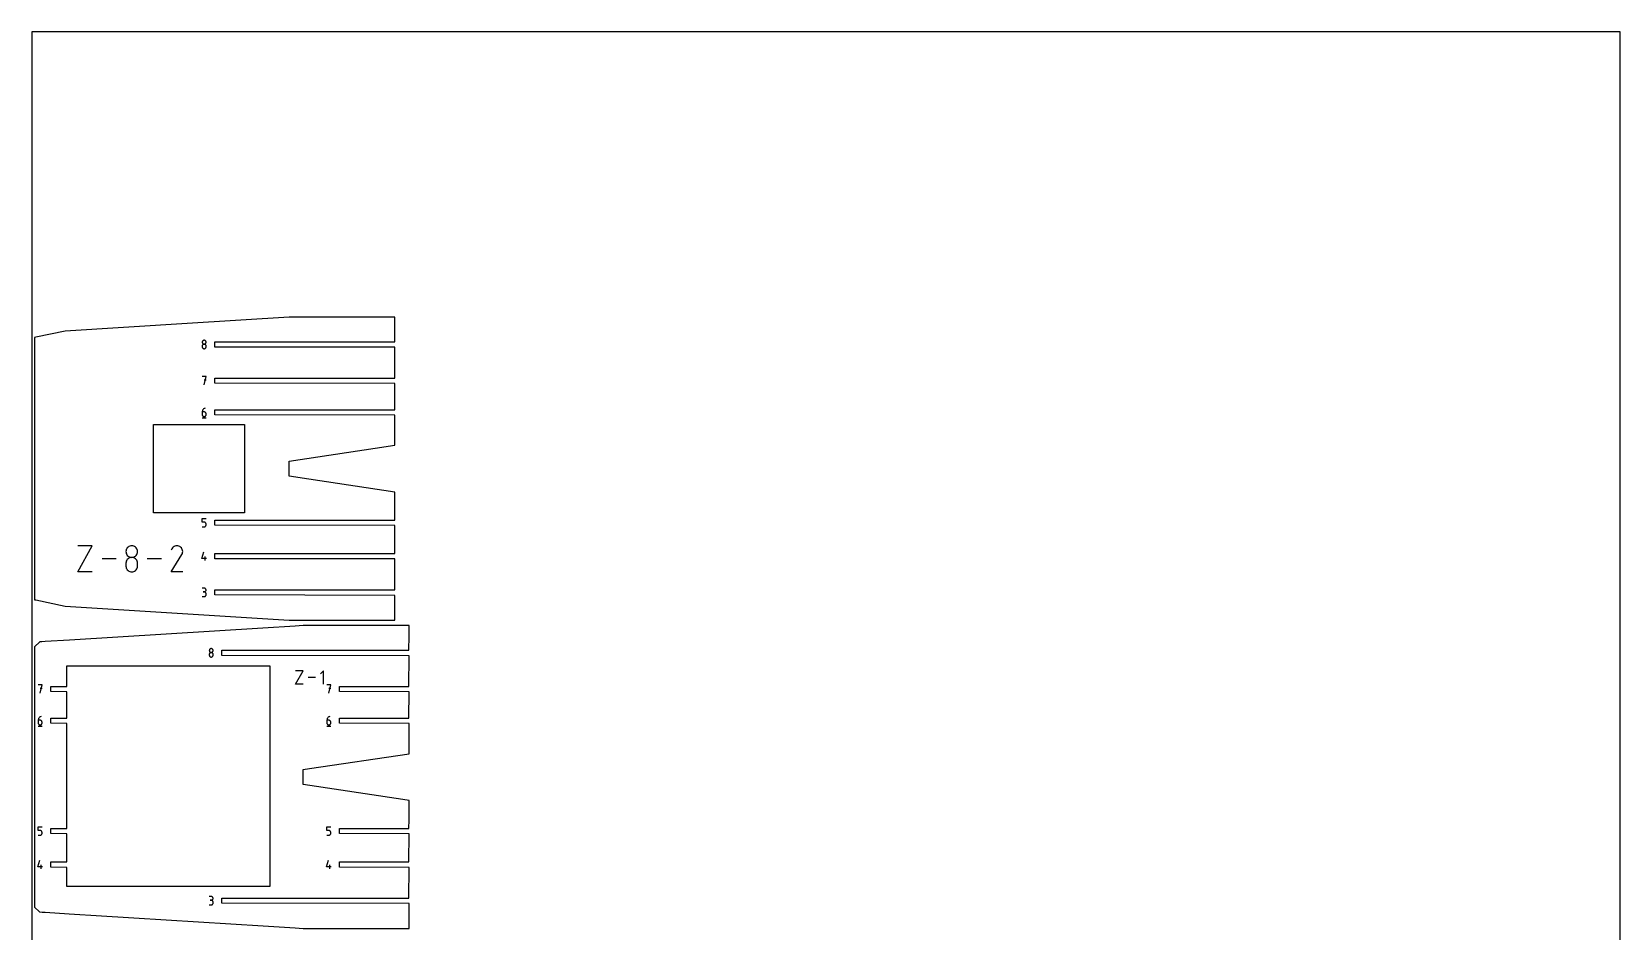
# Model space of a CAD drawing. Extents: x 0 to 900, y 0 to 1000.
# Drawn here: x 0 to 900, y 491 to 1000 of the extents above; entities that cross this region are included whole.
import ezdxf

# ---------------------------------------------------------------- set-up
doc = ezdxf.new("R2010")
doc.units = 0

msp = doc.modelspace()

# ---------------------------------------------------------------- linework, layer by layer
at = {"layer": 'annotation', "color": 1}
for p, q in [((96.631879, 824.404557), (96.61468, 824.213698)), ((96.61468, 824.213698), (96.61468, 824.213698)), ((96.61468, 824.213698), (96.631889, 824.021942)), ((96.631879, 822.27086), (96.61468, 822.079194)), ((96.61468, 822.079194), (96.61468, 821.548202)), ((96.61468, 821.548202), (96.61468, 821.548202)), ((96.61468, 821.548202), (96.631889, 821.356549)), ((96.681457, 824.584385), (96.631879, 824.404557)), ((96.681457, 822.451315), (96.631879, 822.27086)), ((96.631889, 824.021942), (96.681492, 823.841416)), ((96.631889, 821.356549), (96.681492, 821.1763)), ((96.760383, 824.75013), (96.681457, 824.584385)), ((96.760383, 822.617533), (96.681457, 822.451315)), ((96.681492, 823.841416), (96.76045, 823.675147)), ((96.681492, 821.1763), (96.76045, 821.010431)), ((96.865627, 824.898744), (96.760383, 824.75013)), ((96.865627, 822.766484), (96.760383, 822.617533)), ((96.76045, 823.675147), (96.865727, 823.526157)), ((96.76045, 821.010431), (96.865727, 820.861917)), ((96.99416, 825.027176), (96.865627, 824.898744)), ((96.99416, 822.895143), (96.865627, 822.766484)), ((96.865727, 823.526157), (96.994284, 823.397474)), ((96.865727, 820.861917), (96.994284, 820.733733)), ((97.142952, 825.132376), (96.99416, 825.027176)), ((97.142952, 823.000481), (96.99416, 822.895143)), ((96.994284, 823.397474), (97.143086, 823.292121)), ((96.994284, 820.733733), (97.143086, 820.628854)), ((97.308972, 825.211295), (97.142952, 825.132376)), ((97.308972, 823.07947), (97.142952, 823.000481)), ((97.143086, 823.292121), (97.309093, 823.213123)), ((97.143086, 820.628854), (97.309093, 820.550257)), ((97.48919, 825.260883), (97.308972, 825.211295)), ((97.48919, 823.129084), (97.308972, 823.07947)), ((97.309093, 823.213123), (97.48927, 823.163506)), ((97.309093, 820.550257), (97.48927, 820.500917)), ((97.680578, 825.27809), (97.48919, 825.260883)), ((97.680578, 823.146295), (97.48919, 823.129084)), ((97.48927, 823.163506), (97.680578, 823.146295)), ((97.48927, 820.500917), (97.680578, 820.483809)), ((97.871965, 825.260883), (97.680578, 825.27809)), ((97.680578, 825.27809), (97.680578, 825.27809)), ((97.680578, 823.146295), (97.871885, 823.163506)), ((97.871965, 823.129094), (97.680578, 823.146295)), ((97.680578, 823.146295), (97.680578, 823.146295)), ((97.680578, 823.146295), (97.680578, 823.146295)), ((97.680578, 820.483809), (97.871885, 820.500917)), ((97.680578, 820.483809), (97.680578, 820.483809)), ((97.871885, 823.163506), (98.052062, 823.213123)), ((97.871885, 820.500917), (98.052062, 820.550257)), ((98.052183, 825.211295), (97.871965, 825.260883)), ((98.052183, 823.079505), (97.871965, 823.129094)), ((98.052062, 823.213123), (98.218069, 823.292121)), ((98.052062, 820.550257), (98.218069, 820.628854)), ((98.218203, 825.132376), (98.052183, 825.211295)), ((98.218203, 823.000548), (98.052183, 823.079505)), ((98.218069, 823.292121), (98.366871, 823.397474)), ((98.218069, 820.628854), (98.366871, 820.733733)), ((98.366995, 825.027176), (98.218203, 825.132376)), ((98.366995, 822.895242), (98.218203, 823.000548)), ((98.366871, 823.397474), (98.495428, 823.526157)), ((98.366871, 820.733733), (98.495428, 820.861917)), ((98.495528, 824.898744), (98.366995, 825.027176)), ((98.495528, 822.766608), (98.366995, 822.895242)), ((98.495428, 823.526157), (98.600705, 823.675147)), ((98.495428, 820.861917), (98.600705, 821.010431)), ((98.600772, 824.75013), (98.495528, 824.898744)), ((98.600772, 822.617667), (98.495528, 822.766608)), ((98.600705, 823.675147), (98.679663, 823.841416)), ((98.600705, 821.010431), (98.679663, 821.1763)), ((98.679698, 824.584385), (98.600772, 824.75013)), ((98.679698, 822.451437), (98.600772, 822.617667)), ((98.679663, 823.841416), (98.729266, 824.021942)), ((98.679663, 821.1763), (98.729266, 821.356549)), ((98.729276, 824.404557), (98.679698, 824.584385)), ((98.729276, 822.270939), (98.679698, 822.451437)), ((98.729266, 824.021942), (98.746475, 824.213698)), ((98.729266, 821.356549), (98.746475, 821.548202)), ((98.746475, 824.213698), (98.729276, 824.404557)), ((98.746475, 822.079194), (98.729276, 822.270939)), ((98.746475, 824.213698), (98.746475, 824.213698)), ((98.746475, 821.548202), (98.746475, 822.079194)), ((98.746475, 822.079194), (98.746475, 822.079194)), ((98.747679, 804.776434), (96.613175, 804.776434)), ((97.680577, 799.976434), (98.747679, 804.776434)), ((98.747679, 802.63892), (97.680577, 802.63892)), ((96.638282, 785.028772), (96.61468, 784.70433)), ((96.61468, 784.70433), (96.61468, 783.108946)), ((97.680578, 784.70433), (96.61468, 784.70433)), ((96.61468, 783.108946), (96.61468, 783.108946)), ((96.61468, 783.108946), (96.631889, 782.9172)), ((96.70717, 785.340497), (96.638282, 785.028772)), ((96.818468, 785.63564), (96.70717, 785.340497)), ((96.969299, 785.910336), (96.818468, 785.63564)), ((97.156788, 786.160721), (96.969299, 785.910336)), ((97.378057, 786.382929), (97.156788, 786.160721)), ((97.63023, 786.573095), (97.378057, 786.382929)), ((97.910431, 786.727355), (97.63023, 786.573095)), ((97.872282, 784.687222), (97.680578, 784.70433)), ((98.052669, 784.637882), (97.872282, 784.687222)), ((98.215784, 786.841844), (97.910431, 786.727355)), ((98.218738, 784.559285), (98.052669, 784.637882)), ((98.215784, 786.841844), (98.215784, 786.841844)), ((98.36749, 784.454407), (98.218738, 784.559285)), ((98.495924, 784.326223), (98.36749, 784.454407)), ((98.60104, 784.177708), (98.495924, 784.326223)), ((98.679837, 784.011839), (98.60104, 784.177708)), ((98.729316, 783.83159), (98.679837, 784.011839)), ((98.746475, 783.639938), (98.729316, 783.83159)), ((98.729316, 782.9172), (98.746475, 783.108946)), ((98.746475, 783.108946), (98.746475, 783.639938)), ((98.746475, 783.639938), (98.746475, 783.639938)), ((96.48118, 781.441844), (98.88118, 781.441844)), ((96.631889, 782.9172), (96.681492, 782.736703)), ((96.681492, 782.736703), (96.76045, 782.570473)), ((96.76045, 782.570473), (96.865727, 782.421531)), ((96.865727, 782.421531), (96.994284, 782.292897)), ((96.994284, 782.292897), (97.143086, 782.187592)), ((97.143086, 782.187592), (97.309093, 782.108634)), ((97.309093, 782.108634), (97.48927, 782.059045)), ((97.48927, 782.059045), (97.680578, 782.041844)), ((97.680578, 782.041844), (97.872282, 782.059045)), ((97.680578, 782.041844), (97.680578, 782.041844)), ((97.872282, 782.059045), (98.052669, 782.108634)), ((98.052669, 782.108634), (98.218738, 782.187592)), ((98.218738, 782.187592), (98.36749, 782.292897)), ((98.36749, 782.292897), (98.495924, 782.421531)), ((98.495924, 782.421531), (98.60104, 782.570473)), ((98.60104, 782.570473), (98.679837, 782.736703)), ((98.679837, 782.736703), (98.729316, 782.9172)), ((96.61468, 722.258588), (96.61468, 724.396102)), ((96.61468, 724.396102), (98.746475, 724.396102)), ((97.680578, 722.258588), (96.61468, 722.258588)), ((97.871965, 722.24148), (97.680578, 722.258588)), ((98.052183, 722.19214), (97.871965, 722.24148)), ((98.218203, 722.113543), (98.052183, 722.19214)), ((98.366995, 722.008664), (98.218203, 722.113543)), ((98.495528, 721.88048), (98.366995, 722.008664)), ((98.495429, 719.975789), (98.600705, 720.12473)), ((98.600772, 721.731966), (98.495528, 721.88048)), ((98.600705, 720.12473), (98.679664, 720.29096)), ((98.679698, 721.566097), (98.600772, 721.731966)), ((98.679664, 720.29096), (98.729266, 720.471458)), ((98.729276, 721.385848), (98.679698, 721.566097)), ((98.729266, 720.471458), (98.746475, 720.663203)), ((98.746475, 721.194195), (98.729276, 721.385848)), ((98.746475, 720.663203), (98.746475, 721.194195)), ((98.746475, 721.194195), (98.746475, 721.194195)), ((96.61468, 719.596102), (97.680578, 719.596102)), ((97.680578, 719.596102), (97.871885, 719.613303)), ((97.680578, 719.596102), (97.680578, 719.596102)), ((97.871885, 719.613303), (98.052062, 719.662892)), ((98.052062, 719.662892), (98.218069, 719.741849)), ((98.218069, 719.741849), (98.366871, 719.847155)), ((98.366871, 719.847155), (98.495429, 719.975789)), ((26.138643, 694.151439), (34.302446, 708.854399)), ((34.302446, 708.854399), (26.138643, 708.854399)), ((53.421676, 706.160687), (53.368993, 705.576061)), ((53.368993, 705.576061), (53.368993, 705.576061)), ((53.368993, 705.576061), (53.421707, 704.988691)), ((53.573538, 706.71152), (53.421676, 706.160687)), ((53.421707, 704.988691), (53.573644, 704.435721)), ((53.815298, 707.219217), (53.573538, 706.71152)), ((53.573644, 704.435721), (53.815503, 703.926417)), ((54.137674, 707.674438), (53.815298, 707.219217)), ((53.815503, 703.926417), (54.137978, 703.470046)), ((54.531386, 708.067839), (54.137674, 707.674438)), ((54.137978, 703.470046), (54.531765, 703.075872)), ((54.987151, 708.39008), (54.531386, 708.067839)), ((54.531765, 703.075872), (54.987561, 702.753164)), ((55.49569, 708.631818), (54.987151, 708.39008)), ((55.49569, 702.101791), (54.987151, 701.859837)), ((54.987561, 702.753164), (55.496062, 702.511185)), ((56.04772, 708.783712), (55.49569, 708.631818)), ((56.04772, 702.253765), (55.49569, 702.101791)), ((55.496062, 702.511185), (56.047963, 702.359203)), ((56.633961, 708.836419), (56.04772, 708.783712)), ((56.633961, 702.306483), (56.04772, 702.253765)), ((56.047963, 702.359203), (56.633961, 702.306483)), ((57.220202, 708.783712), (56.633961, 708.836419)), ((56.633961, 708.836419), (56.633961, 708.836419)), ((56.633961, 702.306483), (57.219959, 702.359203)), ((57.220202, 702.253795), (56.633961, 702.306483)), ((56.633961, 702.306483), (56.633961, 702.306483)), ((56.633961, 702.306483), (56.633961, 702.306483)), ((57.219959, 702.359203), (57.771861, 702.511185)), ((57.772233, 708.631818), (57.220202, 708.783712)), ((57.772233, 702.101897), (57.220202, 702.253795)), ((57.771861, 702.511185), (58.280361, 702.753164)), ((58.280771, 708.39008), (57.772233, 708.631818)), ((58.280771, 701.860042), (57.772233, 702.101897)), ((58.280361, 702.753164), (58.736157, 703.075872)), ((58.736537, 708.067839), (58.280771, 708.39008)), ((58.736157, 703.075872), (59.129945, 703.470046)), ((59.130248, 707.674438), (58.736537, 708.067839)), ((59.129945, 703.470046), (59.45242, 703.926417)), ((59.452624, 707.219217), (59.130248, 707.674438)), ((59.45242, 703.926417), (59.694278, 704.435721)), ((59.694384, 706.71152), (59.452624, 707.219217)), ((59.694278, 704.435721), (59.846216, 704.988691)), ((59.846246, 706.160687), (59.694384, 706.71152)), ((59.846216, 704.988691), (59.898929, 705.576061)), ((59.898929, 705.576061), (59.846246, 706.160687)), ((59.898929, 705.576061), (59.898929, 705.576061)), ((78.966586, 694.15132), (85.000461, 703.865084)), ((79.404558, 707.219491), (78.975807, 706.397025)), ((79.744808, 707.701969), (79.404558, 707.219491)), ((80.15303, 708.104726), (79.744808, 707.701969)), ((80.616811, 708.424538), (80.15303, 708.104726)), ((81.123734, 708.658177), (80.616811, 708.424538)), ((81.661385, 708.80242), (81.123734, 708.658177)), ((82.217348, 708.854041), (81.661385, 708.80242)), ((82.779207, 708.809814), (82.217348, 708.854041)), ((83.334547, 708.666515), (82.779207, 708.809814)), ((83.870954, 708.420918), (83.334547, 708.666515)), ((84.350711, 708.080243), (83.870954, 708.420918)), ((83.870954, 708.420918), (83.870954, 708.420918)), ((84.751841, 707.671436), (84.350711, 708.080243)), ((85.070776, 707.207026), (84.751841, 707.671436)), ((85.000461, 703.865084), (85.007674, 703.87401)), ((85.000461, 703.865084), (85.000461, 703.865084)), ((85.007674, 703.87401), (85.014592, 703.883011)), ((85.014592, 703.883011), (85.021258, 703.892165)), ((85.021258, 703.892165), (85.02772, 703.901546)), ((85.02772, 703.901546), (85.034023, 703.91123)), ((85.034023, 703.91123), (85.040212, 703.921295)), ((85.040212, 703.921295), (85.046332, 703.931814)), ((85.046332, 703.931814), (85.05243, 703.942865)), ((85.05243, 703.942865), (85.05855, 703.954522)), ((85.05855, 703.954522), (85.307687, 704.489441)), ((85.05855, 703.954522), (85.05855, 703.954522)), ((85.303949, 706.699541), (85.070776, 707.207026)), ((85.447793, 706.161511), (85.303949, 706.699541)), ((85.307687, 704.489441), (85.453229, 705.043932)), ((85.498742, 705.605464), (85.447793, 706.161511)), ((85.453229, 705.043932), (85.498742, 705.605464)), ((96.34798, 701.67121), (97.412373, 705.404109)), ((98.214279, 700.604109), (98.214279, 702.735904)), ((34.302446, 694.151439), (26.138643, 694.151439)), ((47.856766, 701.502919), (39.817439, 701.502919)), ((53.421676, 699.624923), (53.368993, 699.037827)), ((53.368993, 699.037827), (53.368993, 697.411336)), ((53.368993, 697.411336), (53.368993, 697.411336)), ((53.368993, 697.411336), (53.421707, 696.824282)), ((53.573538, 700.177679), (53.421676, 699.624923)), ((53.421707, 696.824282), (53.573644, 696.272159)), ((53.815298, 700.686822), (53.573538, 700.177679)), ((53.573644, 696.272159), (53.815503, 695.764082)), ((54.137674, 701.143079), (53.815298, 700.686822)), ((53.815503, 695.764082), (54.137978, 695.309165)), ((54.531386, 701.537175), (54.137674, 701.143079)), ((54.137978, 695.309165), (54.531765, 694.916523)), ((54.987151, 701.859837), (54.531386, 701.537175)), ((54.531765, 694.916523), (54.987561, 694.595268)), ((54.987561, 694.595268), (55.496062, 694.354517)), ((55.496062, 694.354517), (56.047963, 694.203382)), ((56.047963, 694.203382), (56.633961, 694.150978)), ((56.633961, 694.150978), (57.219959, 694.203382)), ((56.633961, 694.150978), (56.633961, 694.150978)), ((57.219959, 694.203382), (57.771861, 694.354517)), ((57.771861, 694.354517), (58.280361, 694.595268)), ((58.280361, 694.595268), (58.736157, 694.916523)), ((58.736537, 701.537478), (58.280771, 701.860042)), ((58.736157, 694.916523), (59.129945, 695.309165)), ((59.130248, 701.143458), (58.736537, 701.537478)), ((59.129945, 695.309165), (59.45242, 695.764082)), ((59.452624, 700.687232), (59.130248, 701.143458)), ((59.45242, 695.764082), (59.694278, 696.272159)), ((59.694384, 700.178051), (59.452624, 700.687232)), ((59.694278, 696.272159), (59.846216, 696.824282)), ((59.846246, 699.625166), (59.694384, 700.178051)), ((59.846216, 696.824282), (59.898929, 697.411336)), ((59.898929, 699.037827), (59.846246, 699.625166)), ((59.898929, 697.411336), (59.898929, 699.037827)), ((59.898929, 699.037827), (59.898929, 699.037827)), ((73.453249, 701.502919), (65.413922, 701.502919)), ((85.496522, 694.15132), (78.966586, 694.15132)), ((99.013175, 701.67121), (96.34798, 701.67121)), ((97.680577, 684.87935), (96.61468, 684.87935)), ((97.872282, 684.862143), (97.680577, 684.87935)), ((98.052669, 684.812555), (97.872282, 684.862143)), ((98.218738, 684.733636), (98.052669, 684.812555)), ((98.36749, 684.628435), (98.218738, 684.733636)), ((98.495924, 684.500003), (98.36749, 684.628435)), ((98.60104, 684.35139), (98.495924, 684.500003)), ((98.679837, 684.185645), (98.60104, 684.35139)), ((98.729315, 684.005817), (98.679837, 684.185645)), ((98.746475, 683.814957), (98.729315, 684.005817)), ((96.61468, 680.085069), (97.680577, 680.085069)), ((97.680577, 682.747555), (97.146876, 682.747555)), ((97.146876, 682.747555), (97.680577, 682.747555)), ((97.680577, 682.747555), (97.872282, 682.764766)), ((97.872282, 682.730348), (97.680577, 682.747555)), ((97.680577, 682.747555), (97.680577, 682.747555)), ((97.680577, 680.085069), (97.872282, 680.102266)), ((97.680577, 680.085069), (97.680577, 680.085069)), ((97.872282, 682.764766), (98.052669, 682.814383)), ((98.052669, 682.68076), (97.872282, 682.730348)), ((97.872282, 680.102266), (98.052669, 680.151829)), ((98.052669, 682.814383), (98.218738, 682.89338)), ((98.218738, 682.601841), (98.052669, 682.68076)), ((98.052669, 680.151829), (98.218738, 680.230716)), ((98.218738, 682.89338), (98.36749, 682.998733)), ((98.36749, 682.49664), (98.218738, 682.601841)), ((98.218738, 680.230716), (98.36749, 680.335884)), ((98.36749, 682.998733), (98.495924, 683.127417)), ((98.495924, 682.368209), (98.36749, 682.49664)), ((98.36749, 680.335884), (98.495924, 680.464291)), ((98.495924, 683.127417), (98.60104, 683.276406)), ((98.60104, 682.219595), (98.495924, 682.368209)), ((98.495924, 680.464291), (98.60104, 680.612895)), ((98.60104, 683.276406), (98.679837, 683.442676)), ((98.679837, 682.05385), (98.60104, 682.219595)), ((98.60104, 680.612895), (98.679837, 680.778653)), ((98.679837, 683.442676), (98.729315, 683.623201)), ((98.729315, 681.874022), (98.679837, 682.05385)), ((98.679837, 680.778653), (98.729315, 680.958522)), ((98.729315, 683.623201), (98.746475, 683.814957)), ((98.746475, 681.683162), (98.729315, 681.874022)), ((98.729315, 680.958522), (98.746475, 681.149461)), ((98.746475, 683.814957), (98.746475, 683.814957)), ((98.746475, 681.149461), (98.746475, 681.683162)), ((98.746475, 681.683162), (98.746475, 681.683162)), ((100.612576, 649.7521), (100.595376, 649.56124)), ((100.595376, 649.56124), (100.595376, 649.56124)), ((100.595376, 649.56124), (100.612585, 649.369484)), ((100.662153, 649.931928), (100.612576, 649.7521)), ((100.612585, 649.369484), (100.662188, 649.188959)), ((100.741079, 650.097673), (100.662153, 649.931928)), ((100.662188, 649.188959), (100.741146, 649.022689)), ((100.846324, 650.246286), (100.741079, 650.097673)), ((100.846324, 648.114027), (100.741079, 647.965075)), ((100.741146, 649.022689), (100.846423, 648.8737)), ((100.974857, 650.374718), (100.846324, 650.246286)), ((100.974857, 648.242686), (100.846324, 648.114027)), ((100.846423, 648.8737), (100.974981, 648.745016)), ((101.123648, 650.479919), (100.974857, 650.374718)), ((101.123648, 648.348023), (100.974857, 648.242686)), ((100.974981, 648.745016), (101.123782, 648.639663)), ((101.289668, 650.558838), (101.123648, 650.479919)), ((101.289668, 648.427013), (101.123648, 648.348023)), ((101.123782, 648.639663), (101.28979, 648.560666)), ((101.469887, 650.608426), (101.289668, 650.558838)), ((101.469887, 648.476627), (101.289668, 648.427013)), ((101.28979, 648.560666), (101.469966, 648.511049)), ((101.661274, 650.625633), (101.469887, 650.608426)), ((101.661274, 648.493838), (101.469887, 648.476627)), ((101.469966, 648.511049), (101.661274, 648.493838)), ((101.852661, 650.608426), (101.661274, 650.625633)), ((101.661274, 650.625633), (101.661274, 650.625633)), ((101.661274, 648.493838), (101.852582, 648.511049)), ((101.852661, 648.476637), (101.661274, 648.493838)), ((101.661274, 648.493838), (101.661274, 648.493838)), ((101.661274, 648.493838), (101.661274, 648.493838)), ((101.852582, 648.511049), (102.032758, 648.560666)), ((102.032879, 650.558838), (101.852661, 650.608426)), ((102.032879, 648.427048), (101.852661, 648.476637)), ((102.032758, 648.560666), (102.198766, 648.639663)), ((102.198899, 650.479919), (102.032879, 650.558838)), ((102.198899, 648.34809), (102.032879, 648.427048)), ((102.198766, 648.639663), (102.347567, 648.745016)), ((102.347691, 650.374718), (102.198899, 650.479919)), ((102.347691, 648.242785), (102.198899, 648.34809)), ((102.347567, 648.745016), (102.476125, 648.8737)), ((102.476224, 650.246286), (102.347691, 650.374718)), ((102.476224, 648.114151), (102.347691, 648.242785)), ((102.476125, 648.8737), (102.581401, 649.022689)), ((102.581468, 650.097673), (102.476224, 650.246286)), ((102.581468, 647.965209), (102.476224, 648.114151)), ((102.581401, 649.022689), (102.66036, 649.188959)), ((102.660394, 649.931928), (102.581468, 650.097673)), ((102.66036, 649.188959), (102.709962, 649.369484)), ((102.709972, 649.7521), (102.660394, 649.931928)), ((102.709962, 649.369484), (102.727171, 649.56124)), ((102.727171, 649.56124), (102.709972, 649.7521)), ((102.727171, 649.56124), (102.727171, 649.56124)), ((100.612576, 647.618403), (100.595376, 647.426736)), ((100.595376, 647.426736), (100.595376, 646.895744)), ((100.595376, 646.895744), (100.595376, 646.895744)), ((100.595376, 646.895744), (100.612585, 646.704092)), ((100.662153, 647.798858), (100.612576, 647.618403)), ((100.612585, 646.704092), (100.662188, 646.523843)), ((100.741079, 647.965075), (100.662153, 647.798858)), ((100.662188, 646.523843), (100.741146, 646.357974)), ((100.741146, 646.357974), (100.846423, 646.209459)), ((100.846423, 646.209459), (100.974981, 646.081275)), ((100.974981, 646.081275), (101.123782, 645.976397)), ((101.123782, 645.976397), (101.28979, 645.8978)), ((101.28979, 645.8978), (101.469966, 645.84846)), ((101.469966, 645.84846), (101.661274, 645.831352)), ((101.661274, 645.831352), (101.852582, 645.84846)), ((101.661274, 645.831352), (101.661274, 645.831352)), ((101.852582, 645.84846), (102.032758, 645.8978)), ((102.032758, 645.8978), (102.198766, 645.976397)), ((102.198766, 645.976397), (102.347567, 646.081275)), ((102.347567, 646.081275), (102.476125, 646.209459)), ((102.476125, 646.209459), (102.581401, 646.357974)), ((102.581401, 646.357974), (102.66036, 646.523843)), ((102.660394, 647.798979), (102.581468, 647.965209)), ((102.66036, 646.523843), (102.709962, 646.704092)), ((102.709972, 647.618482), (102.660394, 647.798979)), ((102.709962, 646.704092), (102.727171, 646.895744)), ((102.727171, 647.426736), (102.709972, 647.618482)), ((102.727171, 646.895744), (102.727171, 647.426736)), ((102.727171, 647.426736), (102.727171, 647.426736)), ((5.810487, 630.123976), (3.675983, 630.123976)), ((4.743386, 625.323976), (5.810487, 630.123976)), ((149.466208, 630.440994), (153.707266, 638.079113)), ((153.707266, 638.079113), (149.466208, 638.079113)), ((153.707266, 630.440994), (149.466208, 630.440994)), ((160.748672, 634.260054), (156.572279, 634.260054)), ((165.310539, 638.079113), (163.612487, 636.380583)), ((165.310539, 630.440994), (165.310539, 638.079113)), ((169.384854, 630.123976), (167.25035, 630.123976)), ((168.317753, 625.323976), (169.384854, 630.123976)), ((5.810487, 627.986462), (4.743386, 627.986462)), ((169.384854, 627.986462), (168.317753, 627.986462)), ((4.973239, 612.074898), (4.693038, 611.920638)), ((5.278592, 612.189387), (4.973239, 612.074898)), ((5.278592, 612.189387), (5.278592, 612.189387)), ((168.547606, 612.074898), (168.267405, 611.920638)), ((168.852959, 612.189387), (168.547606, 612.074898)), ((168.852959, 612.189387), (168.852959, 612.189387)), ((3.543988, 606.789387), (5.943988, 606.789387)), ((3.70109, 610.376315), (3.677488, 610.051873)), ((3.677488, 610.051873), (3.677488, 608.456488)), ((4.743386, 610.051873), (3.677488, 610.051873)), ((3.677488, 608.456488), (3.677488, 608.456488)), ((3.677488, 608.456488), (3.694697, 608.264743)), ((3.694697, 608.264743), (3.7443, 608.084245)), ((3.769978, 610.68804), (3.70109, 610.376315)), ((3.7443, 608.084245), (3.823258, 607.918015)), ((3.881276, 610.983183), (3.769978, 610.68804)), ((3.823258, 607.918015), (3.928535, 607.769074)), ((4.032107, 611.257879), (3.881276, 610.983183)), ((3.928535, 607.769074), (4.057092, 607.64044)), ((4.219596, 611.508263), (4.032107, 611.257879)), ((4.057092, 607.64044), (4.205894, 607.535134)), ((4.205894, 607.535134), (4.371901, 607.456177)), ((4.440865, 611.730471), (4.219596, 611.508263)), ((4.371901, 607.456177), (4.552078, 607.406588)), ((4.693038, 611.920638), (4.440865, 611.730471)), ((4.552078, 607.406588), (4.743386, 607.389387)), ((4.93509, 610.034765), (4.743386, 610.051873)), ((4.743386, 607.389387), (4.93509, 607.406588)), ((4.743386, 607.389387), (4.743386, 607.389387)), ((5.115477, 609.985425), (4.93509, 610.034765)), ((4.93509, 607.406588), (5.115477, 607.456177)), ((5.281546, 609.906828), (5.115477, 609.985425)), ((5.115477, 607.456177), (5.281546, 607.535134)), ((5.430298, 609.801949), (5.281546, 609.906828)), ((5.281546, 607.535134), (5.430298, 607.64044)), ((5.558732, 609.673765), (5.430298, 609.801949)), ((5.430298, 607.64044), (5.558732, 607.769074)), ((5.663848, 609.525251), (5.558732, 609.673765)), ((5.558732, 607.769074), (5.663848, 607.918015)), ((5.742645, 609.359382), (5.663848, 609.525251)), ((5.663848, 607.918015), (5.742645, 608.084245)), ((5.792123, 609.179133), (5.742645, 609.359382)), ((5.742645, 608.084245), (5.792123, 608.264743)), ((5.809283, 608.98748), (5.792123, 609.179133)), ((5.792123, 608.264743), (5.809283, 608.456488)), ((5.809283, 608.456488), (5.809283, 608.98748)), ((5.809283, 608.98748), (5.809283, 608.98748)), ((167.118355, 606.789387), (169.518355, 606.789387)), ((167.275457, 610.376315), (167.251855, 610.051873)), ((167.251855, 610.051873), (167.251855, 608.456488)), ((168.317753, 610.051873), (167.251855, 610.051873)), ((167.251855, 608.456488), (167.251855, 608.456488)), ((167.251855, 608.456488), (167.269065, 608.264743)), ((167.269065, 608.264743), (167.318667, 608.084245)), ((167.344345, 610.68804), (167.275457, 610.376315)), ((167.318667, 608.084245), (167.397625, 607.918015)), ((167.455643, 610.983183), (167.344345, 610.68804)), ((167.397625, 607.918015), (167.502902, 607.769074)), ((167.606474, 611.257879), (167.455643, 610.983183)), ((167.502902, 607.769074), (167.63146, 607.64044)), ((167.793963, 611.508263), (167.606474, 611.257879)), ((167.63146, 607.64044), (167.780261, 607.535134)), ((167.780261, 607.535134), (167.946269, 607.456177)), ((168.015232, 611.730471), (167.793963, 611.508263)), ((167.946269, 607.456177), (168.126445, 607.406588)), ((168.267405, 611.920638), (168.015232, 611.730471)), ((168.126445, 607.406588), (168.317753, 607.389387)), ((168.509457, 610.034765), (168.317753, 610.051873)), ((168.317753, 607.389387), (168.509457, 607.406588)), ((168.317753, 607.389387), (168.317753, 607.389387)), ((168.689844, 609.985425), (168.509457, 610.034765)), ((168.509457, 607.406588), (168.689844, 607.456177)), ((168.855914, 609.906828), (168.689844, 609.985425)), ((168.689844, 607.456177), (168.855914, 607.535134)), ((169.004665, 609.801949), (168.855914, 609.906828)), ((168.855914, 607.535134), (169.004665, 607.64044)), ((169.133099, 609.673765), (169.004665, 609.801949)), ((169.004665, 607.64044), (169.133099, 607.769074)), ((169.238215, 609.525251), (169.133099, 609.673765)), ((169.133099, 607.769074), (169.238215, 607.918015)), ((169.317012, 609.359382), (169.238215, 609.525251)), ((169.238215, 607.918015), (169.317012, 608.084245)), ((169.366491, 609.179133), (169.317012, 609.359382)), ((169.317012, 608.084245), (169.366491, 608.264743)), ((169.38365, 608.98748), (169.366491, 609.179133)), ((169.366491, 608.264743), (169.38365, 608.456488)), ((169.38365, 608.456488), (169.38365, 608.98748)), ((169.38365, 608.98748), (169.38365, 608.98748)), ((3.677488, 547.60613), (3.677488, 549.743644)), ((3.677488, 549.743644), (5.809283, 549.743644)), ((167.251855, 547.60613), (167.251855, 549.743644)), ((167.251855, 549.743644), (169.38365, 549.743644)), ((4.743386, 547.60613), (3.677488, 547.60613)), ((3.677488, 544.943644), (4.743386, 544.943644)), ((4.934773, 547.589022), (4.743386, 547.60613)), ((4.743386, 544.943644), (4.934694, 544.960845)), ((4.743386, 544.943644), (4.743386, 544.943644)), ((4.934694, 544.960845), (5.11487, 545.010434)), ((5.114991, 547.539682), (4.934773, 547.589022)), ((5.11487, 545.010434), (5.280878, 545.089392)), ((5.281011, 547.461085), (5.114991, 547.539682)), ((5.280878, 545.089392), (5.429679, 545.194698)), ((5.429803, 547.356207), (5.281011, 547.461085)), ((5.429679, 545.194698), (5.558237, 545.323331)), ((5.558336, 547.228023), (5.429803, 547.356207)), ((5.558237, 545.323331), (5.663513, 545.472273)), ((5.66358, 547.079509), (5.558336, 547.228023)), ((5.663513, 545.472273), (5.742472, 545.638503)), ((5.742506, 546.913639), (5.66358, 547.079509)), ((5.742472, 545.638503), (5.792074, 545.819)), ((5.792084, 546.733391), (5.742506, 546.913639)), ((5.792074, 545.819), (5.809283, 546.010746)), ((5.809283, 546.541738), (5.792084, 546.733391)), ((5.809283, 546.010746), (5.809283, 546.541738)), ((5.809283, 546.541738), (5.809283, 546.541738)), ((168.317753, 547.60613), (167.251855, 547.60613)), ((167.251855, 544.943644), (168.317753, 544.943644)), ((168.50914, 547.589022), (168.317753, 547.60613)), ((168.317753, 544.943644), (168.509061, 544.960845)), ((168.317753, 544.943644), (168.317753, 544.943644)), ((168.509061, 544.960845), (168.689237, 545.010434)), ((168.689358, 547.539682), (168.50914, 547.589022)), ((168.689237, 545.010434), (168.855245, 545.089392)), ((168.855378, 547.461085), (168.689358, 547.539682)), ((168.855245, 545.089392), (169.004046, 545.194698)), ((169.00417, 547.356207), (168.855378, 547.461085)), ((169.004046, 545.194698), (169.132604, 545.323331)), ((169.132703, 547.228023), (169.00417, 547.356207)), ((169.132604, 545.323331), (169.23788, 545.472273)), ((169.237947, 547.079509), (169.132703, 547.228023)), ((169.23788, 545.472273), (169.316839, 545.638503)), ((169.316873, 546.913639), (169.237947, 547.079509)), ((169.316839, 545.638503), (169.366441, 545.819)), ((169.366451, 546.733391), (169.316873, 546.913639)), ((169.366441, 545.819), (169.38365, 546.010746)), ((169.38365, 546.541738), (169.366451, 546.733391)), ((169.38365, 546.010746), (169.38365, 546.541738)), ((169.38365, 546.541738), (169.38365, 546.541738)), ((3.410788, 527.018753), (4.475181, 530.751652)), ((6.075983, 527.018753), (3.410788, 527.018753)), ((5.277087, 525.951652), (5.277087, 528.083446)), ((166.985155, 527.018753), (168.049548, 530.751652)), ((169.65035, 527.018753), (166.985155, 527.018753)), ((168.851454, 525.951652), (168.851454, 528.083446)), ((101.661274, 510.226892), (100.595376, 510.226892)), ((100.595376, 505.432612), (101.661274, 505.432612)), ((101.661274, 508.095097), (101.127573, 508.095097)), ((101.127573, 508.095097), (101.661274, 508.095097)), ((101.852978, 510.209685), (101.661274, 510.226892)), ((101.661274, 508.095097), (101.852978, 508.112309)), ((101.852978, 508.07789), (101.661274, 508.095097)), ((101.661274, 508.095097), (101.661274, 508.095097)), ((101.661274, 505.432612), (101.852978, 505.449809)), ((101.661274, 505.432612), (101.661274, 505.432612)), ((102.033365, 510.160097), (101.852978, 510.209685)), ((101.852978, 508.112309), (102.033365, 508.161925)), ((102.033365, 508.028302), (101.852978, 508.07789)), ((101.852978, 505.449809), (102.033365, 505.499372)), ((102.199435, 510.081178), (102.033365, 510.160097)), ((102.033365, 508.161925), (102.199435, 508.240923)), ((102.199435, 507.949383), (102.033365, 508.028302)), ((102.033365, 505.499372), (102.199435, 505.578259)), ((102.348186, 509.975978), (102.199435, 510.081178)), ((102.199435, 508.240923), (102.348186, 508.346276)), ((102.348186, 507.844183), (102.199435, 507.949383)), ((102.199435, 505.578259), (102.348186, 505.683427)), ((102.47662, 509.847546), (102.348186, 509.975978)), ((102.348186, 508.346276), (102.47662, 508.47496)), ((102.47662, 507.715751), (102.348186, 507.844183)), ((102.348186, 505.683427), (102.47662, 505.811834)), ((102.581736, 509.698933), (102.47662, 509.847546)), ((102.47662, 508.47496), (102.581736, 508.623949)), ((102.581736, 507.567138), (102.47662, 507.715751)), ((102.47662, 505.811834), (102.581736, 505.960437)), ((102.660533, 509.533187), (102.581736, 509.698933)), ((102.581736, 508.623949), (102.660533, 508.790219)), ((102.660533, 507.401392), (102.581736, 507.567138)), ((102.581736, 505.960437), (102.660533, 506.126195)), ((102.710012, 509.35336), (102.660533, 509.533187)), ((102.660533, 508.790219), (102.710012, 508.970744)), ((102.710012, 507.221565), (102.660533, 507.401392)), ((102.660533, 506.126195), (102.710012, 506.306065)), ((102.727171, 509.1625), (102.710012, 509.35336)), ((102.710012, 508.970744), (102.727171, 509.1625)), ((102.727171, 507.030705), (102.710012, 507.221565)), ((102.710012, 506.306065), (102.727171, 506.497004)), ((102.727171, 509.1625), (102.727171, 509.1625)), ((102.727171, 506.497004), (102.727171, 507.030705)), ((102.727171, 507.030705), (102.727171, 507.030705))]:
    msp.add_line(p, q, dxfattribs=at)
at = {"layer": 'boundary', "color": 5}
for p, q in [((145.774866, 838.293592), (88.127582, 834.746357)), ((156.056378, 838.293592), (145.774866, 838.293592)), ((205.774858, 838.293592), (156.056378, 838.293592)), ((205.774859, 834.376087), (205.774858, 838.293592)), ((18.862465, 830.484237), (2.243169, 827.002153)), ((88.127582, 834.746357), (18.862465, 830.484237)), ((205.774858, 828.119966), (205.774859, 828.638769)), ((205.774859, 827.485346), (205.774858, 828.119966)), ((205.774859, 828.638769), (205.774859, 834.376087)), ((1.587502, 826.864777), (1.5875, 823.073287)), ((1.5875, 823.073287), (1.587501, 685.441559)), ((2.243169, 827.002153), (1.587502, 826.864777)), ((103.731179, 821.43396), (103.731179, 824.33396)), ((103.731179, 824.33396), (205.679859, 824.33396)), ((205.774859, 821.28396), (103.731179, 821.43396)), ((205.679859, 824.33396), (205.774859, 824.874928)), ((205.774858, 826.30053), (205.774859, 827.485346)), ((205.774858, 825.62461), (205.774858, 826.30053)), ((205.774859, 824.874928), (205.774858, 825.62461)), ((205.774859, 806.39577), (205.774859, 821.28396)), ((103.731179, 800.926434), (103.731179, 803.826434)), ((103.731179, 803.826434), (205.679859, 803.826434)), ((205.679859, 803.826434), (205.774859, 806.39577)), ((205.774859, 800.776434), (103.731179, 800.926434)), ((205.679859, 785.891844), (205.774859, 800.776434)), ((103.73118, 782.991844), (103.73118, 785.891844)), ((103.73118, 785.891844), (205.679859, 785.891844)), ((205.774859, 782.841844), (103.73118, 782.991844)), ((205.774859, 772.819535), (205.774859, 782.841844)), ((194.610724, 764.109073), (205.774859, 765.778835)), ((205.774858, 772.121109), (205.774859, 772.819535)), ((205.774859, 771.411603), (205.774858, 772.121109)), ((205.774859, 770.733072), (205.774859, 771.411603)), ((205.774859, 770.122115), (205.774859, 770.733072)), ((205.774859, 769.606664), (205.774859, 770.122115)), ((205.774859, 768.767129), (205.774859, 769.606664)), ((205.774859, 767.101307), (205.774859, 768.767129)), ((205.774859, 765.778835), (205.774859, 767.101307)), ((145.774866, 756.804941), (194.610724, 764.109073)), ((145.774866, 755.223356), (145.774866, 756.804941)), ((145.774866, 748.304942), (145.774866, 755.223356)), ((156.939, 746.635179), (145.774866, 748.304942)), ((205.774859, 739.331049), (156.939, 746.635179)), ((205.774859, 737.361071), (205.774859, 739.331049)), ((205.679858, 723.446102), (205.774859, 730.534809)), ((205.774858, 732.678474), (205.774859, 733.329311)), ((205.774859, 731.969049), (205.774858, 732.678474)), ((205.774859, 734.672932), (205.774859, 737.361071)), ((205.774859, 733.890892), (205.774859, 734.672932)), ((205.774859, 733.329311), (205.774859, 733.890892)), ((205.774859, 731.239955), (205.774859, 731.969049)), ((205.774859, 730.534809), (205.774859, 731.239955)), ((103.73118, 720.546102), (103.73118, 723.446102)), ((103.73118, 723.446102), (205.679858, 723.446102)), ((205.774859, 720.396102), (103.73118, 720.546102)), ((205.679859, 704.454109), (205.774859, 720.396102)), ((103.73118, 701.554109), (103.73118, 704.454109)), ((103.73118, 704.454109), (205.679859, 704.454109)), ((205.774859, 701.404109), (103.73118, 701.554109)), ((205.679859, 683.934918), (205.774859, 696.958572)), ((205.774859, 696.958572), (205.774859, 701.404109)), ((1.587501, 685.441559), (1.587501, 682.417103)), ((1.587501, 682.417103), (1.587502, 678.355955)), ((1.587502, 678.355955), (2.243169, 678.218069)), ((2.243169, 678.218069), (18.862441, 674.723059)), ((103.73118, 681.034919), (103.731179, 683.934918)), ((103.731179, 683.934918), (205.679859, 683.934918)), ((205.774859, 680.764875), (103.73118, 681.034919)), ((205.774858, 679.291739), (205.774859, 680.0498)), ((205.774859, 678.536626), (205.774858, 679.291739)), ((205.774858, 675.49155), (205.774859, 676.074235)), ((205.774859, 674.683618), (205.774858, 675.49155)), ((205.774859, 680.0498), (205.774859, 680.764875)), ((205.774859, 677.826822), (205.774859, 678.536626)), ((205.774859, 676.755694), (205.774859, 677.826822)), ((205.774859, 676.074235), (205.774859, 676.755694)), ((18.862441, 674.723059), (88.416792, 670.389668)), ((88.416792, 670.389668), (145.774866, 666.816135)), ((145.774866, 666.816135), (195.493347, 666.816135)), ((195.493347, 666.816135), (205.774859, 666.816135)), ((205.774859, 670.143714), (205.774859, 674.683618)), ((205.774859, 666.816135), (205.774859, 670.143714)), ((130.839997, 662.232249), (21.355786, 655.49531)), ((149.265828, 663.366054), (130.839997, 662.232249)), ((153.736259, 663.641135), (149.265828, 663.366054)), ((211.417674, 663.641135), (153.736259, 663.641135)), ((213.736251, 663.641135), (211.417674, 663.641135)), ((213.641251, 649.681502), (213.736251, 657.671622)), ((213.736252, 661.522735), (213.736251, 663.641135)), ((213.736251, 657.671622), (213.736252, 658.248263)), ((213.736252, 658.248263), (213.736252, 661.522735)), ((4.579675, 654.463019), (1.5875, 651.728902)), ((1.5875, 651.728902), (1.5875, 647.845743)), ((5.783256, 654.53708), (4.579675, 654.463019)), ((7.589368, 654.648216), (5.783256, 654.53708)), ((21.355786, 655.49531), (7.589368, 654.648216)), ((107.711876, 646.781502), (107.711876, 649.681502)), ((107.711876, 649.681502), (213.641251, 649.681502)), ((1.5875, 647.845743), (1.5875, 636.445355)), ((213.736251, 646.631503), (107.711876, 646.781502)), ((213.641251, 629.173976), (213.736251, 646.631503)), ((1.5875, 636.445355), (1.5875, 588.576514)), ((174.368355, 626.273976), (174.368355, 629.173976)), ((174.368355, 629.173976), (213.641251, 629.173976)), ((213.736251, 626.123976), (174.368355, 626.273976)), ((213.641251, 611.239387), (213.736251, 626.123976)), ((174.368355, 608.339387), (174.368355, 611.239387)), ((174.368355, 611.239387), (213.641251, 611.239387)), ((213.736251, 608.189387), (174.368355, 608.339387)), ((213.736252, 601.669762), (213.736251, 608.189387)), ((213.736251, 592.592488), (213.736252, 601.669762)), ((1.5875, 588.576514), (1.5875, 519.583483)), ((157.269592, 582.680947), (213.736252, 591.126378)), ((213.736251, 591.926033), (213.736251, 592.592488)), ((213.736252, 591.126378), (213.736251, 591.926033)), ((153.736259, 582.152484), (157.269592, 582.680947)), ((153.736259, 573.652485), (153.736259, 582.152484)), ((210.202919, 565.207054), (153.736259, 573.652485)), ((213.736252, 564.678592), (210.202919, 565.207054)), ((213.736251, 562.395256), (213.736252, 562.941533)), ((213.736251, 553.679505), (213.736251, 562.395256)), ((213.736252, 563.487412), (213.736252, 564.678592)), ((213.736252, 562.941533), (213.736252, 563.487412)), ((213.641251, 548.793644), (213.736251, 553.679505)), ((174.368355, 545.893644), (174.368355, 548.793645)), ((174.368355, 548.793645), (213.641251, 548.793644)), ((213.736251, 545.743644), (174.368355, 545.893644)), ((213.641251, 529.801652), (213.736251, 545.743644)), ((174.368355, 526.901652), (174.368355, 529.801652)), ((174.368355, 529.801652), (213.641251, 529.801652)), ((213.736251, 526.751652), (174.368355, 526.901652)), ((213.641251, 509.282461), (213.736251, 526.751652)), ((1.5875, 519.583483), (1.5875, 508.120735)), ((1.5875, 508.120735), (1.587501, 504.192873)), ((1.587501, 504.192873), (4.434045, 501.589496)), ((107.711876, 506.382461), (107.711876, 509.282461)), ((107.711876, 509.282461), (213.641251, 509.282461)), ((213.736251, 506.232462), (107.711876, 506.382461)), ((213.736251, 497.67765), (213.736251, 506.232462)), ((4.434045, 501.589496), (5.839841, 501.377951)), ((5.839841, 501.377951), (7.498788, 501.274593)), ((7.498788, 501.274593), (21.207906, 500.420485)), ((21.207906, 500.420485), (131.041559, 493.577607)), ((213.736252, 497.113259), (213.736251, 497.67765)), ((213.736252, 494.117003), (213.736252, 497.113259)), ((131.041559, 493.577607), (149.258053, 492.44268)), ((149.258053, 492.44268), (153.736259, 492.163678)), ((153.736259, 492.163678), (156.054836, 492.163678)), ((156.054836, 492.163678), (213.736251, 492.163678)), ((213.736251, 493.643207), (213.736252, 494.117003)), ((213.736251, 492.163678), (213.736251, 493.643207))]:
    msp.add_line(p, q, dxfattribs=at)
at = {"layer": 'frame', "color": 5}
for p, q in [((900, 1000), (0, 1000)), ((0, 1000), (0, 0)), ((900, 0), (900, 1000))]:
    msp.add_line(p, q, dxfattribs=at)
at = {"layer": 'hole', "color": 5}
for p, q in [((68.979065, 775.449229), (68.979065, 777.602125)), ((68.979065, 777.602125), (101.54669, 777.602125)), ((68.979066, 751.04974), (68.979065, 775.449229)), ((101.54669, 777.602125), (120.533622, 777.602125)), ((120.533622, 777.602125), (120.533621, 740.016947)), ((68.979065, 729.75502), (68.979066, 751.04974)), ((120.533621, 740.016947), (120.533621, 727.602123)), ((68.979065, 727.602123), (68.979065, 729.75502)), ((91.303372, 727.602123), (68.979065, 727.602123)), ((120.533621, 727.602123), (91.303372, 727.602123)), ((19.805475, 629.173976), (19.900475, 640.853372)), ((19.900475, 640.853372), (124.031724, 640.853372)), ((124.031724, 640.853372), (134.900458, 640.853372)), ((134.900458, 640.853372), (134.900458, 525.394724)), ((10.793988, 626.273976), (10.793988, 629.173976)), ((10.793988, 629.173976), (19.805475, 629.173976)), ((19.900475, 626.123977), (10.793988, 626.273976)), ((19.805475, 611.239387), (19.900475, 626.123977)), ((10.793988, 608.339387), (10.793988, 611.239387)), ((10.793988, 611.239387), (19.805475, 611.239387)), ((19.900475, 608.189387), (10.793988, 608.339387)), ((19.805475, 548.793644), (19.900475, 608.189387)), ((10.793988, 545.893644), (10.793988, 548.793645)), ((10.793988, 548.793645), (19.805475, 548.793644)), ((19.900475, 545.743645), (10.793988, 545.893644)), ((19.805475, 529.801652), (19.900475, 545.743645)), ((10.793988, 526.901651), (10.793988, 529.801652)), ((10.793988, 529.801652), (19.805475, 529.801652)), ((19.900475, 526.751652), (10.793988, 526.901651)), ((19.900475, 515.853371), (19.900475, 526.751652)), ((134.900458, 525.394724), (134.900458, 515.853372)), ((124.031724, 515.853372), (19.900475, 515.853371)), ((134.900458, 515.853372), (124.031724, 515.853372))]:
    msp.add_line(p, q, dxfattribs=at)

doc.saveas('drawing.dxf')
